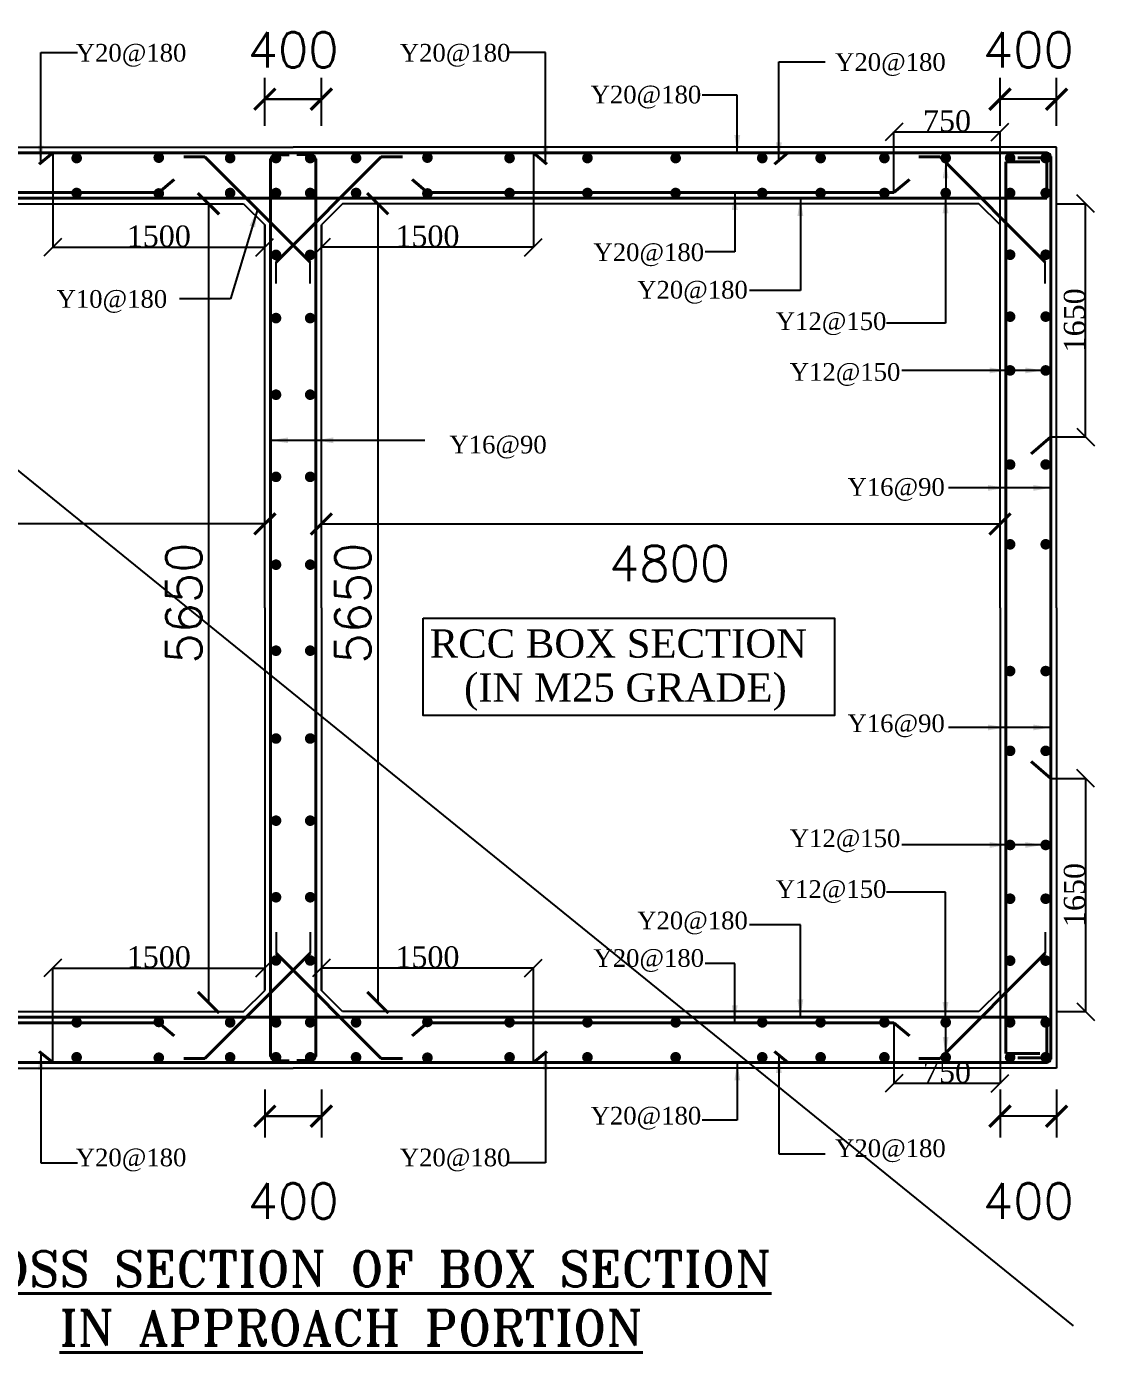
# Model space of a CAD drawing. Header units: inches. Extents: x -400915 to 515323, y 79868 to 577806.
# Drawn here: x 153311 to 160865, y 265193 to 274572 of the extents above; entities that cross this region are included whole.
import ezdxf

# ---------------------------------------------------------------- set-up
doc = ezdxf.new("R2010")
doc.units = ezdxf.units.IN
doc.header["$LTSCALE"] = 0.315
doc.header["$MEASUREMENT"] = 0
doc.layers.get('0').update_dxf_attribs({"color": 9})
for name, color, linetype, lineweight in [('crass barrier', 1, 'Continuous', 20), ('RFC', 4, 'Continuous', 40), ('STRUC', 2, 'Continuous', 20), ('TXC', 7, 'Continuous', 40)]:
    doc.layers.add(name, color=color, linetype=linetype, lineweight=lineweight)
for name, color, linetype in [('rec', 7, 'Continuous'), ('stru', 2, 'Continuous'), ('TEXT', 3, 'Continuous')]:
    doc.layers.add(name, color=color, linetype=linetype)
doc.styles.add('ROMANS', font='ROMANS')
doc.styles.add('ROMANT', font='romant.shx')
doc.styles.get("Standard").update_dxf_attribs({"font": 'romantic.ttf'})
doc.dimstyles.new('75', dxfattribs={"dimscale": 0, "dimtxt": 2.5, "dimasz": 2.5, "dimexe": 1.5, "dimexo": 1.5, "dimgap": 1, "dimtad": 1, "dimdec": 0, "dimzin": 0, "dimdsep": 46, "dimtxsty": 'ROMANS', "dimblk": 'ARCHTICK', "dimcen": -0.75, "dimclrd": 1, "dimclre": 1, "dimclrt": 3, "dimadec": 0, "dimazin": 0, "dimtfac": 1, "dimtdec": 0, "dimtofl": 0, "dimtmove": 0, "dimatfit": 3, "dimfxl": 1, "dimtolj": 1, "dimtzin": 0, "dimarcsym": 0})
doc.dimstyles.new('kri', dxfattribs={"dimtxt": 150, "dimasz": 125, "dimexe": 0.18, "dimexo": 0.0625, "dimgap": 0.09, "dimtad": 1, "dimdec": 0, "dimrnd": 1, "dimzin": 0, "dimdsep": 46, "dimtxsty": 'Standard', "dimblk": 'OBLIQUE', "dimcen": 0.09, "dimclrd": 1, "dimclre": 5, "dimclrt": 3, "dimadec": 0, "dimazin": 0, "dimtfac": 1, "dimtdec": 0, "dimtofl": 0, "dimtmove": 2, "dimatfit": 3, "dimfxl": 1, "dimtolj": 1, "dimtzin": 0, "dimarcsym": 0})

# ---------------------------------------------------------------- blocks, each defined once
blk = doc.blocks.new('_ArchTick')
at = {"layer": 'crass barrier', "color": 0, "const_width": 0.15}
blk.add_lwpolyline([(-0.5, -0.5), (0.5, 0.5)], dxfattribs=at)
blk = doc.blocks.new('*D165')
at = {"layer": 'Defpoints', "color": 0, "linetype": 'Continuous', "transparency": 16777216}
for p in [(154598.3, 273318.3), (154598.3, 267668.3), (154598.3, 267668.3)]:
    blk.add_point(p, dxfattribs=at)
at = {"layer": 'STRUC', "color": 1, "linetype": 'Continuous', "lineweight": -2, "transparency": 16777216}
blk.add_line((154598.3, 273318.3), (154598.3, 267668.3), dxfattribs=at)
at = {"layer": 'STRUC', "color": 1, "linetype": 'Continuous', "lineweight": -2, "transparency": 16777216, "xscale": 150, "yscale": 150, "zscale": 150}
for p, rotation in [((154598.3, 273318.3), 90), ((154598.3, 267668.3), 270)]:
    blk.add_blockref('_ArchTick', p, dxfattribs=dict(at, rotation=rotation))
at = {"layer": 'STRUC', "color": 3, "linetype": 'Continuous', "transparency": 16777216, "insert": (154423.3, 270493.3), "char_height": 250, "attachment_point": 5, "rotation": 90, "style": 'ROMANS'}
blk.add_mtext('\\A1;5650', dxfattribs=at)
blk = doc.blocks.new('*D166')
at = {"layer": 'Defpoints', "color": 0, "linetype": 'Continuous', "transparency": 16777216}
for p in [(150196.9, 271053.3), (150196.9, 271053.3), (154996.9, 271053.3)]:
    blk.add_point(p, dxfattribs=at)
at = {"layer": 'STRUC', "color": 1, "linetype": 'Continuous', "lineweight": -2, "transparency": 16777216}
blk.add_line((154996.9, 271053.3), (150196.9, 271053.3), dxfattribs=at)
at = {"layer": 'STRUC', "color": 1, "linetype": 'Continuous', "lineweight": -2, "transparency": 16777216, "xscale": 150, "yscale": 150, "zscale": 150, "rotation": 180}
blk.add_blockref('_ArchTick', (150196.9, 271053.3), dxfattribs=at)
at = {"layer": 'STRUC', "color": 1, "linetype": 'Continuous', "lineweight": -2, "transparency": 16777216, "xscale": 150, "yscale": 150, "zscale": 150}
blk.add_blockref('_ArchTick', (154996.9, 271053.3), dxfattribs=at)
at = {"layer": 'STRUC', "color": 3, "linetype": 'Continuous', "transparency": 16777216, "insert": (152534.1, 270773.9), "char_height": 250, "attachment_point": 5, "style": 'ROMANS'}
blk.add_mtext('\\A1;4800', dxfattribs=at)
blk = doc.blocks.new('*D167')
at = {"layer": 'Defpoints', "color": 0, "linetype": 'Continuous', "transparency": 16777216}
for p in [(155396.9, 274057.6), (154996.9, 273718.2), (155396.9, 273718.2)]:
    blk.add_point(p, dxfattribs=at)
at = {"layer": 'STRUC', "color": 1, "linetype": 'Continuous', "lineweight": -2, "transparency": 16777216}
for p, q in [((154996.9, 273868.2), (154996.9, 274207.6)), ((155396.9, 273868.2), (155396.9, 274207.6)), ((154996.9, 274057.6), (155396.9, 274057.6))]:
    blk.add_line(p, q, dxfattribs=at)
at = {"layer": 'STRUC', "color": 1, "linetype": 'Continuous', "lineweight": -2, "transparency": 16777216, "xscale": 150, "yscale": 150, "zscale": 150, "rotation": 180}
blk.add_blockref('_ArchTick', (154996.9, 274057.6), dxfattribs=at)
at = {"layer": 'STRUC', "color": 1, "linetype": 'Continuous', "lineweight": -2, "transparency": 16777216, "xscale": 150, "yscale": 150, "zscale": 150}
blk.add_blockref('_ArchTick', (155396.9, 274057.6), dxfattribs=at)
at = {"layer": 'STRUC', "color": 3, "linetype": 'Continuous', "transparency": 16777216, "insert": (155196.9, 274407.6), "char_height": 250, "attachment_point": 5, "style": 'ROMANS'}
blk.add_mtext('\\A1;400', dxfattribs=at)
blk = doc.blocks.new('_Oblique')
at = {"color": 0, "linetype": 'ByBlock', "lineweight": -2}
blk.add_line((-0.5, -0.5), (0.5, 0.5), dxfattribs=at)
blk = doc.blocks.new('*D178')
at = {"layer": 'Defpoints', "color": 0, "ltscale": 0.5, "transparency": 16777216}
for p in [(153496.9, 273678.3), (154996.9, 273168.3), (154996.9, 273010.2)]:
    blk.add_point(p, dxfattribs=at)
at = {"layer": 'rec', "color": 5, "lineweight": -2, "ltscale": 0.5, "transparency": 16777216}
for p, q in [((153496.9, 273678.2), (153496.9, 273010)), ((154996.9, 273168.2), (154996.9, 273010))]:
    blk.add_line(p, q, dxfattribs=at)
at = {"layer": 'rec', "color": 1, "lineweight": -2, "ltscale": 0.5, "transparency": 16777216}
blk.add_line((153496.9, 273010.2), (154996.9, 273010.2), dxfattribs=at)
at = {"layer": 'rec', "color": 1, "lineweight": -2, "ltscale": 0.5, "transparency": 16777216, "xscale": 125, "yscale": 125, "zscale": 125, "rotation": 180}
blk.add_blockref('_Oblique', (153496.9, 273010.2), dxfattribs=at)
at = {"layer": 'rec', "color": 1, "lineweight": -2, "ltscale": 0.5, "transparency": 16777216, "xscale": 125, "yscale": 125, "zscale": 125}
blk.add_blockref('_Oblique', (154996.9, 273010.2), dxfattribs=at)
at = {"layer": 'rec', "color": 3, "ltscale": 0.5, "transparency": 16777216, "insert": (154246.9, 273088.1), "char_height": 150, "attachment_point": 5}
blk.add_mtext('\\A1;1500', dxfattribs=at)
blk = doc.blocks.new('*D169')
at = {"layer": 'Defpoints', "color": 0, "linetype": 'Continuous', "transparency": 16777216}
for p in [(155795.5, 273318.3), (155795.5, 267668.3), (155795.5, 267668.3)]:
    blk.add_point(p, dxfattribs=at)
at = {"layer": 'STRUC', "color": 1, "linetype": 'Continuous', "lineweight": -2, "transparency": 16777216}
blk.add_line((155795.5, 273318.3), (155795.5, 267668.3), dxfattribs=at)
at = {"layer": 'STRUC', "color": 1, "linetype": 'Continuous', "lineweight": -2, "transparency": 16777216, "xscale": 150, "yscale": 150, "zscale": 150}
for p, rotation in [((155795.5, 273318.3), 90), ((155795.5, 267668.3), 270)]:
    blk.add_blockref('_ArchTick', p, dxfattribs=dict(at, rotation=rotation))
at = {"layer": 'STRUC', "color": 3, "linetype": 'Continuous', "transparency": 16777216, "insert": (155620.5, 270493.3), "char_height": 250, "attachment_point": 5, "rotation": 90, "style": 'ROMANS'}
blk.add_mtext('\\A1;5650', dxfattribs=at)
blk = doc.blocks.new('*D170')
at = {"layer": 'Defpoints', "color": 0, "linetype": 'Continuous', "transparency": 16777216}
for p in [(155396.9, 271053.3), (160196.9, 271053.3), (160196.9, 271053.3)]:
    blk.add_point(p, dxfattribs=at)
at = {"layer": 'STRUC', "color": 1, "linetype": 'Continuous', "lineweight": -2, "transparency": 16777216}
blk.add_line((155396.9, 271053.3), (160196.9, 271053.3), dxfattribs=at)
at = {"layer": 'STRUC', "color": 1, "linetype": 'Continuous', "lineweight": -2, "transparency": 16777216, "xscale": 150, "yscale": 150, "zscale": 150, "rotation": 180}
blk.add_blockref('_ArchTick', (155396.9, 271053.3), dxfattribs=at)
at = {"layer": 'STRUC', "color": 1, "linetype": 'Continuous', "lineweight": -2, "transparency": 16777216, "xscale": 150, "yscale": 150, "zscale": 150}
blk.add_blockref('_ArchTick', (160196.9, 271053.3), dxfattribs=at)
at = {"layer": 'STRUC', "color": 3, "linetype": 'Continuous', "transparency": 16777216, "insert": (157859.7, 270773.9), "char_height": 250, "attachment_point": 5, "style": 'ROMANS'}
blk.add_mtext('\\A1;4800', dxfattribs=at)
blk = doc.blocks.new('*D180')
at = {"layer": 'Defpoints', "color": 0, "linetype": 'Continuous', "transparency": 16777216}
for p in [(160196.9, 274057.7), (160196.9, 273718.3), (160596.9, 273718.3)]:
    blk.add_point(p, dxfattribs=at)
at = {"layer": 'STRUC', "color": 1, "linetype": 'Continuous', "lineweight": -2, "transparency": 16777216}
for p, q in [((160196.9, 273868.3), (160196.9, 274207.7)), ((160596.9, 273868.3), (160596.9, 274207.7)), ((160596.9, 274057.7), (160196.9, 274057.7))]:
    blk.add_line(p, q, dxfattribs=at)
at = {"layer": 'STRUC', "color": 1, "linetype": 'Continuous', "lineweight": -2, "transparency": 16777216, "xscale": 150, "yscale": 150, "zscale": 150, "rotation": 180}
blk.add_blockref('_ArchTick', (160196.9, 274057.7), dxfattribs=at)
at = {"layer": 'STRUC', "color": 1, "linetype": 'Continuous', "lineweight": -2, "transparency": 16777216, "xscale": 150, "yscale": 150, "zscale": 150}
blk.add_blockref('_ArchTick', (160596.9, 274057.7), dxfattribs=at)
at = {"layer": 'STRUC', "color": 3, "linetype": 'Continuous', "transparency": 16777216, "insert": (160396.9, 274407.7), "char_height": 250, "attachment_point": 5, "style": 'ROMANS'}
blk.add_mtext('\\A1;400', dxfattribs=at)
blk = doc.blocks.new('*D171')
at = {"layer": 'Defpoints', "color": 0, "linetype": 'Continuous', "transparency": 16777216}
for p in [(154996.9, 274057.6), (154996.9, 273718.2), (155396.9, 273718.2)]:
    blk.add_point(p, dxfattribs=at)
at = {"layer": 'STRUC', "color": 1, "linetype": 'Continuous', "lineweight": -2, "transparency": 16777216}
for p, q in [((154996.9, 273868.2), (154996.9, 274207.6)), ((155396.9, 273868.2), (155396.9, 274207.6)), ((155396.9, 274057.6), (154996.9, 274057.6))]:
    blk.add_line(p, q, dxfattribs=at)
at = {"layer": 'STRUC', "color": 1, "linetype": 'Continuous', "lineweight": -2, "transparency": 16777216, "xscale": 150, "yscale": 150, "zscale": 150, "rotation": 180}
blk.add_blockref('_ArchTick', (154996.9, 274057.6), dxfattribs=at)
at = {"layer": 'STRUC', "color": 1, "linetype": 'Continuous', "lineweight": -2, "transparency": 16777216, "xscale": 150, "yscale": 150, "zscale": 150}
blk.add_blockref('_ArchTick', (155396.9, 274057.6), dxfattribs=at)
at = {"layer": 'STRUC', "color": 3, "linetype": 'Continuous', "transparency": 16777216, "insert": (155196.9, 274407.6), "char_height": 250, "attachment_point": 5, "style": 'ROMANS'}
blk.add_mtext('\\A1;400', dxfattribs=at)
blk = doc.blocks.new('*D181')
at = {"layer": 'Defpoints', "color": 0, "ltscale": 0.5, "transparency": 16777216}
for p in [(156896.9, 273678.3), (155396.9, 273168.3), (155396.9, 273010.2)]:
    blk.add_point(p, dxfattribs=at)
at = {"layer": 'rec', "color": 5, "lineweight": -2, "ltscale": 0.5, "transparency": 16777216}
for p, q in [((156896.9, 273678.2), (156896.9, 273010)), ((155396.9, 273168.2), (155396.9, 273010))]:
    blk.add_line(p, q, dxfattribs=at)
at = {"layer": 'rec', "color": 1, "lineweight": -2, "ltscale": 0.5, "transparency": 16777216}
blk.add_line((156896.9, 273010.2), (155396.9, 273010.2), dxfattribs=at)
at = {"layer": 'rec', "color": 1, "lineweight": -2, "ltscale": 0.5, "transparency": 16777216, "xscale": 125, "yscale": 125, "zscale": 125, "rotation": 180}
blk.add_blockref('_Oblique', (155396.9, 273010.2), dxfattribs=at)
at = {"layer": 'rec', "color": 1, "lineweight": -2, "ltscale": 0.5, "transparency": 16777216, "xscale": 125, "yscale": 125, "zscale": 125}
blk.add_blockref('_Oblique', (156896.9, 273010.2), dxfattribs=at)
at = {"layer": 'rec', "color": 3, "ltscale": 0.5, "transparency": 16777216, "insert": (156146.9, 273088.1), "char_height": 150, "attachment_point": 5}
blk.add_mtext('\\A1;1500', dxfattribs=at)
blk = doc.blocks.new('*D182')
at = {"layer": 'Defpoints', "color": 0, "ltscale": 0.5, "transparency": 16777216}
for p in [(159446.9, 273825.5), (159446.9, 273398.3), (160196.9, 273168.3)]:
    blk.add_point(p, dxfattribs=at)
at = {"layer": 'rec', "color": 5, "lineweight": -2, "ltscale": 0.5, "transparency": 16777216}
for p, q in [((159446.9, 273398.4), (159446.9, 273825.7)), ((160196.9, 273168.4), (160196.9, 273825.7))]:
    blk.add_line(p, q, dxfattribs=at)
at = {"layer": 'rec', "color": 1, "lineweight": -2, "ltscale": 0.5, "transparency": 16777216}
blk.add_line((160196.9, 273825.5), (159446.9, 273825.5), dxfattribs=at)
at = {"layer": 'rec', "color": 1, "lineweight": -2, "ltscale": 0.5, "transparency": 16777216, "xscale": 125, "yscale": 125, "zscale": 125, "rotation": 180}
blk.add_blockref('_Oblique', (159446.9, 273825.5), dxfattribs=at)
at = {"layer": 'rec', "color": 1, "lineweight": -2, "ltscale": 0.5, "transparency": 16777216, "xscale": 125, "yscale": 125, "zscale": 125}
blk.add_blockref('_Oblique', (160196.9, 273825.5), dxfattribs=at)
at = {"layer": 'rec', "color": 3, "ltscale": 0.5, "transparency": 16777216, "insert": (159821.9, 273903.5), "char_height": 150, "attachment_point": 5}
blk.add_mtext('\\A1;750', dxfattribs=at)
blk = doc.blocks.new('*D172')
at = {"layer": 'Defpoints', "color": 0, "ltscale": 0.5, "transparency": 16777216}
for p in [(160596.9, 273318.3), (160802.4, 273318.3), (160556.9, 271668.3)]:
    blk.add_point(p, dxfattribs=at)
at = {"layer": 'rec', "color": 5, "lineweight": -2, "ltscale": 0.5, "transparency": 16777216}
for p, q in [((160597, 273318.3), (160802.6, 273318.3)), ((160557, 271668.3), (160802.6, 271668.3))]:
    blk.add_line(p, q, dxfattribs=at)
at = {"layer": 'rec', "color": 1, "lineweight": -2, "ltscale": 0.5, "transparency": 16777216}
blk.add_line((160802.4, 271668.3), (160802.4, 273318.3), dxfattribs=at)
at = {"layer": 'rec', "color": 1, "lineweight": -2, "ltscale": 0.5, "transparency": 16777216, "xscale": 125, "yscale": 125, "zscale": 125}
for p, rotation in [((160802.4, 273318.3), 90), ((160802.4, 271668.3), 270)]:
    blk.add_blockref('_Oblique', p, dxfattribs=dict(at, rotation=rotation))
at = {"layer": 'rec', "color": 3, "ltscale": 0.5, "transparency": 16777216, "insert": (160724.4, 272493.3), "char_height": 150, "attachment_point": 5, "rotation": 90}
blk.add_mtext('\\A1;1650', dxfattribs=at)
blk = doc.blocks.new('*D173')
at = {"layer": 'Defpoints', "color": 0, "linetype": 'Continuous', "transparency": 16777216}
for p in [(154996.9, 267203.4), (155396.9, 267203.4), (155396.9, 266864)]:
    blk.add_point(p, dxfattribs=at)
at = {"layer": 'STRUC', "color": 1, "linetype": 'Continuous', "lineweight": -2, "transparency": 16777216}
for p, q in [((154996.9, 267053.4), (154996.9, 266714)), ((155396.9, 267053.4), (155396.9, 266714)), ((154996.9, 266864), (155396.9, 266864))]:
    blk.add_line(p, q, dxfattribs=at)
at = {"layer": 'STRUC', "color": 1, "linetype": 'Continuous', "lineweight": -2, "transparency": 16777216, "xscale": 150, "yscale": 150, "zscale": 150, "rotation": 180}
blk.add_blockref('_ArchTick', (154996.9, 266864), dxfattribs=at)
at = {"layer": 'STRUC', "color": 1, "linetype": 'Continuous', "lineweight": -2, "transparency": 16777216, "xscale": 150, "yscale": 150, "zscale": 150}
blk.add_blockref('_ArchTick', (155396.9, 266864), dxfattribs=at)
at = {"layer": 'STRUC', "color": 3, "linetype": 'Continuous', "transparency": 16777216, "insert": (155196.9, 266264), "char_height": 250, "attachment_point": 5, "style": 'ROMANS'}
blk.add_mtext('\\A1;400', dxfattribs=at)
blk = doc.blocks.new('*D184')
at = {"layer": 'Defpoints', "color": 0, "ltscale": 0.5, "transparency": 16777216}
for p in [(154996.9, 267911.5), (154996.9, 267753.3), (153496.9, 267243.3)]:
    blk.add_point(p, dxfattribs=at)
at = {"layer": 'rec', "color": 5, "lineweight": -2, "ltscale": 0.5, "transparency": 16777216}
for p, q in [((153496.9, 267243.4), (153496.9, 267911.6)), ((154996.9, 267753.4), (154996.9, 267911.6))]:
    blk.add_line(p, q, dxfattribs=at)
at = {"layer": 'rec', "color": 1, "lineweight": -2, "ltscale": 0.5, "transparency": 16777216}
blk.add_line((153496.9, 267911.5), (154996.9, 267911.5), dxfattribs=at)
at = {"layer": 'rec', "color": 1, "lineweight": -2, "ltscale": 0.5, "transparency": 16777216, "xscale": 125, "yscale": 125, "zscale": 125, "rotation": 180}
blk.add_blockref('_Oblique', (153496.9, 267911.5), dxfattribs=at)
at = {"layer": 'rec', "color": 1, "lineweight": -2, "ltscale": 0.5, "transparency": 16777216, "xscale": 125, "yscale": 125, "zscale": 125}
blk.add_blockref('_Oblique', (154996.9, 267911.5), dxfattribs=at)
at = {"layer": 'rec', "color": 3, "ltscale": 0.5, "transparency": 16777216, "insert": (154246.9, 267989.4), "char_height": 150, "attachment_point": 5}
blk.add_mtext('\\A1;1500', dxfattribs=at)
blk = doc.blocks.new('*D186')
at = {"layer": 'Defpoints', "color": 0, "linetype": 'Continuous', "transparency": 16777216}
for p in [(160196.9, 267203.3), (160596.9, 267203.3), (160196.9, 266864)]:
    blk.add_point(p, dxfattribs=at)
at = {"layer": 'STRUC', "color": 1, "linetype": 'Continuous', "lineweight": -2, "transparency": 16777216}
for p, q in [((160196.9, 267053.3), (160196.9, 266714)), ((160596.9, 267053.3), (160596.9, 266714)), ((160596.9, 266864), (160196.9, 266864))]:
    blk.add_line(p, q, dxfattribs=at)
at = {"layer": 'STRUC', "color": 1, "linetype": 'Continuous', "lineweight": -2, "transparency": 16777216, "xscale": 150, "yscale": 150, "zscale": 150, "rotation": 180}
blk.add_blockref('_ArchTick', (160196.9, 266864), dxfattribs=at)
at = {"layer": 'STRUC', "color": 1, "linetype": 'Continuous', "lineweight": -2, "transparency": 16777216, "xscale": 150, "yscale": 150, "zscale": 150}
blk.add_blockref('_ArchTick', (160596.9, 266864), dxfattribs=at)
at = {"layer": 'STRUC', "color": 3, "linetype": 'Continuous', "transparency": 16777216, "insert": (160396.9, 266264), "char_height": 250, "attachment_point": 5, "style": 'ROMANS'}
blk.add_mtext('\\A1;400', dxfattribs=at)
blk = doc.blocks.new('*D175')
at = {"layer": 'Defpoints', "color": 0, "linetype": 'Continuous', "transparency": 16777216}
for p in [(154996.9, 267203.4), (155396.9, 267203.4), (154996.9, 266864)]:
    blk.add_point(p, dxfattribs=at)
at = {"layer": 'STRUC', "color": 1, "linetype": 'Continuous', "lineweight": -2, "transparency": 16777216}
for p, q in [((154996.9, 267053.4), (154996.9, 266714)), ((155396.9, 267053.4), (155396.9, 266714)), ((155396.9, 266864), (154996.9, 266864))]:
    blk.add_line(p, q, dxfattribs=at)
at = {"layer": 'STRUC', "color": 1, "linetype": 'Continuous', "lineweight": -2, "transparency": 16777216, "xscale": 150, "yscale": 150, "zscale": 150, "rotation": 180}
blk.add_blockref('_ArchTick', (154996.9, 266864), dxfattribs=at)
at = {"layer": 'STRUC', "color": 1, "linetype": 'Continuous', "lineweight": -2, "transparency": 16777216, "xscale": 150, "yscale": 150, "zscale": 150}
blk.add_blockref('_ArchTick', (155396.9, 266864), dxfattribs=at)
at = {"layer": 'STRUC', "color": 3, "linetype": 'Continuous', "transparency": 16777216, "insert": (155196.9, 266264), "char_height": 250, "attachment_point": 5, "style": 'ROMANS'}
blk.add_mtext('\\A1;400', dxfattribs=at)
blk = doc.blocks.new('*D187')
at = {"layer": 'Defpoints', "color": 0, "ltscale": 0.5, "transparency": 16777216}
for p in [(155396.9, 267911.5), (155396.9, 267753.3), (156896.9, 267243.3)]:
    blk.add_point(p, dxfattribs=at)
at = {"layer": 'rec', "color": 5, "lineweight": -2, "ltscale": 0.5, "transparency": 16777216}
for p, q in [((155396.9, 267753.4), (155396.9, 267911.6)), ((156896.9, 267243.4), (156896.9, 267911.6))]:
    blk.add_line(p, q, dxfattribs=at)
at = {"layer": 'rec', "color": 1, "lineweight": -2, "ltscale": 0.5, "transparency": 16777216}
blk.add_line((156896.9, 267911.5), (155396.9, 267911.5), dxfattribs=at)
at = {"layer": 'rec', "color": 1, "lineweight": -2, "ltscale": 0.5, "transparency": 16777216, "xscale": 125, "yscale": 125, "zscale": 125, "rotation": 180}
blk.add_blockref('_Oblique', (155396.9, 267911.5), dxfattribs=at)
at = {"layer": 'rec', "color": 1, "lineweight": -2, "ltscale": 0.5, "transparency": 16777216, "xscale": 125, "yscale": 125, "zscale": 125}
blk.add_blockref('_Oblique', (156896.9, 267911.5), dxfattribs=at)
at = {"layer": 'rec', "color": 3, "ltscale": 0.5, "transparency": 16777216, "insert": (156146.9, 267989.4), "char_height": 150, "attachment_point": 5}
blk.add_mtext('\\A1;1500', dxfattribs=at)
blk = doc.blocks.new('*D188')
at = {"layer": 'Defpoints', "color": 0, "ltscale": 0.5, "transparency": 16777216}
for p in [(160196.9, 267753.3), (159446.9, 267523.3), (159446.9, 267096.1)]:
    blk.add_point(p, dxfattribs=at)
at = {"layer": 'rec', "color": 5, "lineweight": -2, "ltscale": 0.5, "transparency": 16777216}
for p, q in [((160196.9, 267753.2), (160196.9, 267095.9)), ((159446.9, 267523.2), (159446.9, 267095.9))]:
    blk.add_line(p, q, dxfattribs=at)
at = {"layer": 'rec', "color": 1, "lineweight": -2, "ltscale": 0.5, "transparency": 16777216}
blk.add_line((160196.9, 267096.1), (159446.9, 267096.1), dxfattribs=at)
at = {"layer": 'rec', "color": 1, "lineweight": -2, "ltscale": 0.5, "transparency": 16777216, "xscale": 125, "yscale": 125, "zscale": 125, "rotation": 180}
blk.add_blockref('_Oblique', (159446.9, 267096.1), dxfattribs=at)
at = {"layer": 'rec', "color": 1, "lineweight": -2, "ltscale": 0.5, "transparency": 16777216, "xscale": 125, "yscale": 125, "zscale": 125}
blk.add_blockref('_Oblique', (160196.9, 267096.1), dxfattribs=at)
at = {"layer": 'rec', "color": 3, "ltscale": 0.5, "transparency": 16777216, "insert": (159821.9, 267174.1), "char_height": 150, "attachment_point": 5}
blk.add_mtext('\\A1;750', dxfattribs=at)
blk = doc.blocks.new('*D176')
at = {"layer": 'Defpoints', "color": 0, "ltscale": 0.5, "transparency": 16777216}
for p in [(160556.9, 269253.3), (160596.9, 267603.3), (160802.4, 267603.3)]:
    blk.add_point(p, dxfattribs=at)
at = {"layer": 'rec', "color": 5, "lineweight": -2, "ltscale": 0.5, "transparency": 16777216}
for p, q in [((160557, 269253.3), (160802.6, 269253.3)), ((160597, 267603.3), (160802.6, 267603.3))]:
    blk.add_line(p, q, dxfattribs=at)
at = {"layer": 'rec', "color": 1, "lineweight": -2, "ltscale": 0.5, "transparency": 16777216}
blk.add_line((160802.4, 269253.3), (160802.4, 267603.3), dxfattribs=at)
at = {"layer": 'rec', "color": 1, "lineweight": -2, "ltscale": 0.5, "transparency": 16777216, "xscale": 125, "yscale": 125, "zscale": 125}
for p, rotation in [((160802.4, 269253.3), 90), ((160802.4, 267603.3), 270)]:
    blk.add_blockref('_Oblique', p, dxfattribs=dict(at, rotation=rotation))
at = {"layer": 'rec', "color": 3, "ltscale": 0.5, "transparency": 16777216, "insert": (160724.4, 268428.3), "char_height": 150, "attachment_point": 5, "rotation": 90}
blk.add_mtext('\\A1;1650', dxfattribs=at)

msp = doc.modelspace()

# ---------------------------------------------------------------- linework, layer by layer
at = {"layer": 'rec', "ltscale": 0.5}
msp.add_line((149443.1, 274515.6), (160713.6, 265381.2), dxfattribs=at)
msp.add_lwpolyline([(156117.6, 270387.4), (159025, 270387.4), (159025, 269698), (156117.6, 269698)], close=True, dxfattribs=at)
for centre, start, end in [((155061.9, 273636.1), 90, 180), ((155331.9, 273636.1), 0, 90), ((155061.9, 267285.5), 180, 270), ((155331.9, 267285.5), 270, 360)]:
    msp.add_arc(centre, 25, start, end, dxfattribs=at)
at = {"layer": 'RFC'}
for p, q in [((149861.9, 273678.3), (155196.9, 273678.3)), ((153496.9, 273678.3), (153401.6, 273599)), ((154572.9, 273648.9), (154422.9, 273648.9)), ((154572.9, 273648.9), (155316.9, 272904.9)), ((155036.9, 270460.8), (155036.9, 273636.1)), ((155820.9, 273648.9), (155076.9, 272904.9)), ((160531.9, 273678.3), (155196.9, 273678.3)), ((155356.9, 270460.8), (155356.9, 273636.1)), ((155820.9, 273648.9), (155970.9, 273648.9)), ((156896.9, 273678.3), (156992.2, 273599)), ((158696.9, 273678.3), (158601.6, 273599)), ((159772.9, 273648.9), (159622.9, 273648.9)), ((159772.9, 273648.9), (160516.9, 272904.9)), ((160236.9, 270460.8), (160236.9, 273614.9)), ((160236.9, 273614.9), (160479.4, 273614.9)), ((160323.8, 273644), (160556.9, 273644)), ((160528.5, 273358.3), (160528.5, 273609.5)), ((160556.9, 270460.8), (160556.9, 273653.3)), ((154246.9, 273398.3), (154355.9, 273489)), ((156146.9, 273398.3), (156037.9, 273489)), ((159446.9, 273398.3), (159555.9, 273489)), ((149865.3, 273358.3), (155196.9, 273358.3)), ((150946.9, 273398.3), (154246.9, 273398.3)), ((160528.5, 273358.3), (155196.9, 273358.3)), ((159446.9, 273398.3), (156146.9, 273398.3)), ((160556.9, 271668.3), (160416.9, 271548.9)), ((155036.9, 270460.8), (155036.9, 267285.5)), ((155356.9, 270460.8), (155356.9, 267285.5)), ((160236.9, 270460.8), (160236.9, 267306.7)), ((160556.9, 270460.8), (160556.9, 267268.3)), ((160556.9, 269253.3), (160416.9, 269372.8)), ((154572.9, 267272.7), (155316.9, 268016.7)), ((155820.9, 267272.7), (155076.9, 268016.7)), ((159772.9, 267272.7), (160516.9, 268016.7)), ((149865.3, 267563.3), (155196.9, 267563.3)), ((150946.9, 267523.3), (154246.9, 267523.3)), ((154246.9, 267523.3), (154355.9, 267432.6)), ((160528.5, 267563.3), (155196.9, 267563.3)), ((156146.9, 267523.3), (156037.9, 267432.6)), ((159446.9, 267523.3), (156146.9, 267523.3)), ((159446.9, 267523.3), (159555.9, 267432.6)), ((160528.5, 267563.3), (160528.5, 267312.1)), ((153496.9, 267243.3), (153401.6, 267322.6)), ((156896.9, 267243.3), (156992.2, 267322.6)), ((158696.9, 267243.3), (158601.6, 267322.6)), ((149861.9, 267243.3), (155196.9, 267243.3)), ((154572.9, 267272.7), (154422.9, 267272.7)), ((160531.9, 267243.3), (155196.9, 267243.3)), ((155820.9, 267272.7), (155970.9, 267272.7)), ((159772.9, 267272.7), (159622.9, 267272.7)), ((160236.9, 267306.7), (160479.4, 267306.7)), ((160323.8, 267277.7), (160556.9, 267277.7))]:
    msp.add_line(p, q, dxfattribs=at)
at = {"layer": 'RFC', "const_width": 37.5}
for points in [[(153647.2, 273641.1, 1), (153684.7, 273641.1, 1)], [(154228.1, 273644.2, 1), (154265.6, 273644.2, 1)], [(154732.8, 273641.1, 1), (154770.3, 273641.1, 1)], [(155057.2, 273641.1, 1), (155094.7, 273641.1, 1)], [(155336.6, 273641.1, -1), (155299.1, 273641.1, -1)], [(155661, 273641.1, -1), (155623.5, 273641.1, -1)], [(156165.6, 273644.2, -1), (156128.1, 273644.2, -1)], [(156746.6, 273641.1, -1), (156709.1, 273641.1, -1)], [(157297.5, 273641.1, -1), (157260, 273641.1, -1)], [(157921.4, 273641.1, -1), (157883.9, 273641.1, -1)], [(158533.9, 273641.1, -1), (158496.4, 273641.1, -1)], [(158946.7, 273641.1, -1), (158909.2, 273641.1, -1)], [(159397.7, 273641.1, -1), (159360.2, 273641.1, -1)], [(159831.5, 273641.1, -1), (159794, 273641.1, -1)], [(160287, 273641.1, -1), (160249.5, 273641.1, -1)], [(160538.5, 273641.1, -1), (160501, 273641.1, -1)], [(153647.2, 273394.1, -1), (153684.7, 273394.1, -1)], [(154228.1, 273390.9, -1), (154265.6, 273390.9, -1)], [(154732.8, 273394.1, -1), (154770.3, 273394.1, -1)], [(155057.2, 273394.1, -1), (155094.7, 273394.1, -1)], [(155336.6, 273394.1, 1), (155299.1, 273394.1, 1)], [(155661, 273394.1, 1), (155623.5, 273394.1, 1)], [(156165.6, 273390.9, 1), (156128.1, 273390.9, 1)], [(156746.6, 273394.1, 1), (156709.1, 273394.1, 1)], [(157297.5, 273394.1, 1), (157260, 273394.1, 1)], [(157921.4, 273394.1, 1), (157883.9, 273394.1, 1)], [(158533.9, 273394.1, 1), (158496.4, 273394.1, 1)], [(158946.7, 273394.1, 1), (158909.2, 273394.1, 1)], [(159397.7, 273394.1, 1), (159360.2, 273394.1, 1)], [(159831.5, 273394.1, 1), (159794, 273394.1, 1)], [(160287, 273394.1, 1), (160249.5, 273394.1, 1)], [(160538.5, 273394.1, 1), (160501, 273394.1, 1)], [(155057.2, 272956.3, -1), (155094.7, 272956.3, -1)], [(155336.6, 272956.3, 1), (155299.1, 272956.3, 1)], [(160287, 272957.4, 1), (160249.5, 272957.4, 1)], [(160538.5, 272957.4, 1), (160501, 272957.4, 1)], [(155057.2, 272509.2, -1), (155094.7, 272509.2, -1)], [(155336.6, 272509.2, 1), (155299.1, 272509.2, 1)], [(160287, 272519.5, 1), (160249.5, 272519.5, 1)], [(160538.5, 272519.5, 1), (160501, 272519.5, 1)], [(160287, 272139.1, 1), (160249.5, 272139.1, 1)], [(160538.5, 272139.1, 1), (160501, 272139.1, 1)], [(155057.2, 271967.4, -1), (155094.7, 271967.4, -1)], [(155336.6, 271967.4, 1), (155299.1, 271967.4, 1)], [(160287, 271473.5, 1), (160249.5, 271473.5, 1)], [(160538.5, 271473.5, 1), (160501, 271473.5, 1)], [(155057.2, 271386.2, -1), (155094.7, 271386.2, -1)], [(155336.6, 271386.2, 1), (155299.1, 271386.2, 1)], [(160287, 270909.1, 1), (160249.5, 270909.1, 1)], [(160538.5, 270909.1, 1), (160501, 270909.1, 1)], [(155057.2, 270765, -1), (155094.7, 270765, -1)], [(155336.6, 270765, 1), (155299.1, 270765, 1)], [(155057.2, 270156.6, 1), (155094.7, 270156.6, 1)], [(155336.6, 270156.6, -1), (155299.1, 270156.6, -1)], [(160287, 270012.5, -1), (160249.5, 270012.5, -1)], [(160538.5, 270012.5, -1), (160501, 270012.5, -1)], [(155057.2, 269535.4, 1), (155094.7, 269535.4, 1)], [(155336.6, 269535.4, -1), (155299.1, 269535.4, -1)], [(160287, 269448.1, -1), (160249.5, 269448.1, -1)], [(160538.5, 269448.1, -1), (160501, 269448.1, -1)], [(155057.2, 268954.3, 1), (155094.7, 268954.3, 1)], [(155336.6, 268954.3, -1), (155299.1, 268954.3, -1)], [(160287, 268782.5, -1), (160249.5, 268782.5, -1)], [(160538.5, 268782.5, -1), (160501, 268782.5, -1)], [(155057.2, 268412.5, 1), (155094.7, 268412.5, 1)], [(155336.6, 268412.5, -1), (155299.1, 268412.5, -1)], [(160287, 268402.1, -1), (160249.5, 268402.1, -1)], [(160538.5, 268402.1, -1), (160501, 268402.1, -1)], [(155057.2, 267965.3, 1), (155094.7, 267965.3, 1)], [(155336.6, 267965.3, -1), (155299.1, 267965.3, -1)], [(160287, 267964.2, -1), (160249.5, 267964.2, -1)], [(160538.5, 267964.2, -1), (160501, 267964.2, -1)], [(153647.2, 267527.5, 1), (153684.7, 267527.5, 1)], [(154228.1, 267530.7, 1), (154265.6, 267530.7, 1)], [(154732.8, 267527.5, 1), (154770.3, 267527.5, 1)], [(155057.2, 267527.5, 1), (155094.7, 267527.5, 1)], [(155336.6, 267527.5, -1), (155299.1, 267527.5, -1)], [(155661, 267527.5, -1), (155623.5, 267527.5, -1)], [(156165.6, 267530.7, -1), (156128.1, 267530.7, -1)], [(156746.6, 267527.5, -1), (156709.1, 267527.5, -1)], [(157297.5, 267527.5, -1), (157260, 267527.5, -1)], [(157921.4, 267527.5, -1), (157883.9, 267527.5, -1)], [(158533.9, 267527.5, -1), (158496.4, 267527.5, -1)], [(158946.7, 267527.5, -1), (158909.2, 267527.5, -1)], [(159397.7, 267527.5, -1), (159360.2, 267527.5, -1)], [(159831.5, 267527.5, -1), (159794, 267527.5, -1)], [(160287, 267527.5, -1), (160249.5, 267527.5, -1)], [(160538.5, 267527.5, -1), (160501, 267527.5, -1)], [(153647.2, 267280.5, -1), (153684.7, 267280.5, -1)], [(154228.1, 267277.4, -1), (154265.6, 267277.4, -1)], [(154732.8, 267280.5, -1), (154770.3, 267280.5, -1)], [(155057.2, 267280.5, -1), (155094.7, 267280.5, -1)], [(155336.6, 267280.5, 1), (155299.1, 267280.5, 1)], [(155661, 267280.5, 1), (155623.5, 267280.5, 1)], [(156165.6, 267277.4, 1), (156128.1, 267277.4, 1)], [(156746.6, 267280.5, 1), (156709.1, 267280.5, 1)], [(157297.5, 267280.5, 1), (157260, 267280.5, 1)], [(157921.4, 267280.5, 1), (157883.9, 267280.5, 1)], [(158533.9, 267280.5, 1), (158496.4, 267280.5, 1)], [(158946.7, 267280.5, 1), (158909.2, 267280.5, 1)], [(159397.7, 267280.5, 1), (159360.2, 267280.5, 1)], [(159831.5, 267280.5, 1), (159794, 267280.5, 1)], [(160287, 267280.5, 1), (160249.5, 267280.5, 1)], [(160538.5, 267280.5, 1), (160501, 267280.5, 1)]]:
    msp.add_lwpolyline(points, format="xyb", close=True, dxfattribs=at)
at = {"layer": 'stru'}
for p, q in [((149796.9, 273718.3), (155196.9, 273718.3)), ((160596.9, 273718.3), (155196.9, 273718.3)), ((160596.9, 270460.8), (160596.9, 273718.3)), ((155061.9, 273661.1), (155169.9, 273661.1)), ((155331.9, 273661.1), (155223.9, 273661.1)), ((150346.9, 273318.3), (154846.9, 273318.3)), ((154846.9, 273318.3), (154996.9, 273168.3)), ((155546.9, 273318.3), (155396.9, 273168.3)), ((160046.9, 273318.3), (155546.9, 273318.3)), ((160196.9, 273168.3), (160046.9, 273318.3)), ((154996.9, 270460.8), (154996.9, 273168.3)), ((155396.9, 270460.8), (155396.9, 273168.3)), ((160196.9, 270460.8), (160196.9, 273168.3)), ((155076.9, 272754.9), (155076.9, 272904.9)), ((155316.9, 272754.9), (155316.9, 272904.9)), ((160516.9, 272754.9), (160516.9, 272904.9)), ((154996.9, 270460.8), (154996.9, 267753.3)), ((155396.9, 270460.8), (155396.9, 267753.3)), ((160196.9, 270460.8), (160196.9, 267753.3)), ((160596.9, 270460.8), (160596.9, 267203.3)), ((155076.9, 268166.7), (155076.9, 268016.7)), ((155316.9, 268166.7), (155316.9, 268016.7)), ((160516.9, 268166.7), (160516.9, 268016.7)), ((154846.9, 267603.3), (154996.9, 267753.3)), ((155546.9, 267603.3), (155396.9, 267753.3)), ((160196.9, 267753.3), (160046.9, 267603.3)), ((150346.9, 267603.3), (154846.9, 267603.3)), ((160046.9, 267603.3), (155546.9, 267603.3)), ((155061.9, 267260.5), (155169.9, 267260.5)), ((155331.9, 267260.5), (155223.9, 267260.5)), ((149796.9, 267203.3), (155196.9, 267203.3)), ((160596.9, 267203.3), (155196.9, 267203.3))]:
    msp.add_line(p, q, dxfattribs=at)
for centre, start, end in [((160531.9, 273653.3), 0, 90), ((160531.9, 267268.3), 270, 360)]:
    msp.add_arc(centre, 25, start, end, dxfattribs=at)

# ---------------------------------------------------------------- texts
for s, p in [('RCC BOX SECTION', (156163.1, 270107.5)), ('(IN M25 GRADE)', (156406.2, 269796.1))]:
    msp.add_text(s, height=200, dxfattribs=at).set_placement(p)
at = {"layer": 'TEXT', "ltscale": 0.5, "char_height": 125, "width": 2082.087}
for s, insert, attachment_point in [('Y20@180', (153659.9, 274448.5), 1), ('Y20@180', (156733.9, 274448.5), 3), ('Y20@180', (159812.8, 274383.1), 3), ('Y20@180', (158083.6, 274152.9), 3), ('Y20@180', (158103.6, 273037.6), 3), ('Y20@180', (158412.9, 272772.1), 3), ('Y10@180', (153524, 272707.3), 1), ('Y12@150', (159393.2, 272549.9), 3), ('Y12@150', (159492, 272190.6), 3), ('Y16@90', (156990.4, 271677.2), 3), ('Y16@90', (159806.2, 271377.3), 3), ('Y16@90', (159806.2, 269544.3), 9), ('Y12@150', (159492, 268731), 9), ('Y12@150', (159393.2, 268371.7), 9), ('Y20@180', (158412.9, 268149.5), 9), ('Y20@180', (158103.6, 267884), 9), ('Y20@180', (158083.6, 266768.7), 9), ('Y20@180', (159812.8, 266538.5), 9), ('Y20@180', (153659.9, 266473.1), 7), ('Y20@180', (156733.9, 266473.1), 9)]:
    msp.add_mtext(s, dxfattribs=dict(at, insert=insert, attachment_point=attachment_point))
at = {"layer": 'TXC', "insert": (155607.4, 265575.9), "char_height": 250, "width": 11678.465, "attachment_point": 5, "style": 'ROMANT'}
msp.add_mtext('{\\LCROSS SECTION OF BOX SECTION\\PIN APPROACH PORTION}', dxfattribs=at)

# ---------------------------------------------------------------- dimensions: what is measured, and where the dimension line sits
at = {"layer": 'rec', "ltscale": 0.5}
for base, p1, p2, angle, picture, middle in [((159446.9, 273825.5), (160196.9, 273168.3), (159446.9, 273398.3), 180, '*D182', (159821.9, 273903.5)), ((155396.9, 273010.2), (156896.9, 273678.3), (155396.9, 273168.3), 180, '*D181', (156146.9, 273088.1)), ((160802.4, 273318.3), (160556.9, 271668.3), (160596.9, 273318.3), 90, '*D172', (160724.4, 272493.3)), ((160802.4, 267603.3), (160556.9, 269253.3), (160596.9, 267603.3), 270, '*D176', (160724.4, 268428.3)), ((155396.9, 267911.5), (156896.9, 267243.3), (155396.9, 267753.3), 180, '*D187', (156146.9, 267989.4)), ((159446.9, 267096.1), (160196.9, 267753.3), (159446.9, 267523.3), 180, '*D188', (159821.9, 267174.1))]:
    dim = msp.add_linear_dim(base=base, p1=p1, p2=p2, angle=angle, dimstyle='kri', dxfattribs=at)
    dim.commit()
    dim.dimension.update_dxf_attribs({"geometry": picture, "text_midpoint": middle})
for base, p1, p2, picture, middle in [((154996.9, 273010.2), (153496.9, 273678.3), (154996.9, 273168.3), '*D178', (154246.9, 273088.1)), ((154996.9, 267911.5), (153496.9, 267243.3), (154996.9, 267753.3), '*D184', (154246.9, 267989.4))]:
    dim = msp.add_linear_dim(base=base, p1=p1, p2=p2, dimstyle='kri', dxfattribs=at)
    dim.commit()
    dim.dimension.update_dxf_attribs({"geometry": picture, "text_midpoint": middle})
at = {"layer": 'STRUC', "linetype": 'Continuous'}
for base, p1, p2, picture, middle in [((155396.9, 274057.6), (154996.9, 273718.2), (155396.9, 273718.2), '*D167', (155196.9, 274407.6)), ((155396.9, 266864), (154996.9, 267203.4), (155396.9, 267203.4), '*D173', (155196.9, 266264))]:
    dim = msp.add_linear_dim(base=base, p1=p1, p2=p2, dimstyle='75', override={"dimscale": 100, "dimasz": 1.5, "dimgap": 0.5, "dimtmove": 2}, dxfattribs=at)
    dim.commit()
    dim.dimension.update_dxf_attribs({"geometry": picture, "text_midpoint": middle})
for base, p1, p2, angle, picture, middle in [((154996.9, 274057.6), (155396.9, 273718.2), (154996.9, 273718.2), 180, '*D171', (155196.9, 274407.6)), ((160196.9, 274057.7), (160596.9, 273718.3), (160196.9, 273718.3), 180, '*D180', (160396.9, 274407.7)), ((154598.3, 267668.3), (154598.3, 273318.3), (154598.3, 267668.3), 90, '*D165', (154423.3, 270493.3)), ((155795.5, 267668.3), (155795.5, 273318.3), (155795.5, 267668.3), 90, '*D169', (155620.5, 270493.3)), ((154996.9, 266864), (155396.9, 267203.4), (154996.9, 267203.4), 180, '*D175', (155196.9, 266264)), ((160196.9, 266864), (160596.9, 267203.3), (160196.9, 267203.3), 180, '*D186', (160396.9, 266264))]:
    dim = msp.add_linear_dim(base=base, p1=p1, p2=p2, angle=angle, dimstyle='75', override={"dimscale": 100, "dimasz": 1.5, "dimgap": 0.5, "dimtmove": 2}, dxfattribs=at)
    dim.commit()
    dim.dimension.update_dxf_attribs({"geometry": picture, "text_midpoint": middle})
dim = msp.add_linear_dim(base=(150196.9, 271053.3), p1=(154996.9, 271053.3), p2=(150196.9, 271053.3), dimstyle='75', override={"dimscale": 100, "dimasz": 1.5, "dimgap": 0.5, "dimtmove": 2}, dxfattribs=at)
dim.commit()
dim.dimension.update_dxf_attribs({"geometry": '*D166', "text_midpoint": (152534.1, 270773.9), "dimtype": 160})
dim = msp.add_linear_dim(base=(160196.9, 271053.3), p1=(155396.9, 271053.3), p2=(160196.9, 271053.3), angle=180, dimstyle='75', override={"dimscale": 100, "dimasz": 1.5, "dimgap": 0.5, "dimtmove": 2}, dxfattribs=at)
dim.commit()
dim.dimension.update_dxf_attribs({"geometry": '*D170', "text_midpoint": (157859.7, 270773.9), "dimtype": 160})

# ---------------------------------------------------------------- leaders
at = {"layer": 'rec', "ltscale": 0.5}
for points in [[(153411.8, 273604), (153411.8, 274386.8), (153670.9, 274386.8)], [(156982, 273604), (156982, 274386.8), (156722.8, 274386.8)], [(158632.5, 273627.1), (158632.5, 274323), (158959.3, 274323)], [(158338.5, 273678.6), (158338.5, 274086.9), (158091.2, 274086.9)], [(159812.7, 273622.3), (159811.3, 273168)], [(158320.5, 273399.3), (158320.5, 272978.3), (158112.2, 272978.3)], [(158784.5, 273356.7), (158784.5, 272703.9), (158424.7, 272703.9)], [(159811.3, 273376.1), (159811.3, 272472.8), (159392.8, 272472.8)], [(154944.9, 273276.9), (154753.6, 272645.6), (154393.1, 272645.6)], [(160249.5, 272139.1), (159501.3, 272139.1)], [(160501, 272139.1), (160057.9, 272139.1)], [(155036.9, 271644.8), (155396.9, 271644.8)], [(155356.9, 271644.8), (156128.9, 271644.8)], [(160236.9, 271308), (159833, 271308)], [(160556.9, 271308), (160023.1, 271308)], [(160236.9, 269613.6), (159833, 269613.6)], [(160556.9, 269613.6), (160023.1, 269613.6)], [(160249.5, 268782.5), (159501.3, 268782.5)], [(160501, 268782.5), (160057.9, 268782.5)], [(159811.3, 267545.5), (159811.3, 268448.8), (159392.8, 268448.8)], [(158784.5, 267564.9), (158784.5, 268217.7), (158424.7, 268217.7)], [(158320.5, 267522.3), (158320.5, 267943.3), (158112.2, 267943.3)], [(159812.7, 267299.3), (159811.3, 267753.7)], [(153411.8, 267317.6), (153411.8, 266534.8), (153670.9, 266534.8)], [(156982, 267317.6), (156982, 266534.8), (156722.8, 266534.8)], [(158338.5, 267243), (158338.5, 266834.7), (158091.2, 266834.7)], [(158632.5, 267294.5), (158632.5, 266598.6), (158959.3, 266598.6)]]:
    msp.add_leader(points, dimstyle='kri', override={"dimgap": 0.09, "dimtad": 0}, dxfattribs=at)

doc.saveas('drawing.dxf')
